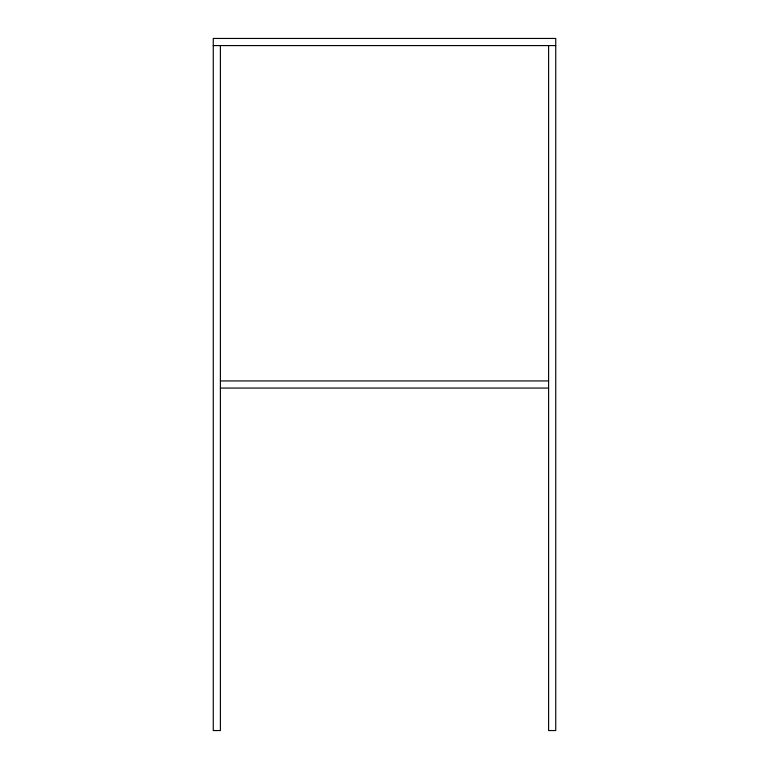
<?xml version="1.0" encoding="UTF-8"?>
<svg xmlns="http://www.w3.org/2000/svg" width="769" height="769" viewBox="0 0 769 769"><rect width="100%" height="100%" fill="white"/><g stroke="black" fill="none" stroke-linecap="round" stroke-linejoin="round"><path stroke-width="1.15" d="M213.263 45.582L555.737 45.582M220.395 380.934L548.605 380.934M220.395 388.066L548.605 388.066M548.605 45.582L548.605 730.55L555.737 730.55L555.737 38.45L213.263 38.45L213.263 730.55L220.395 730.55L220.395 45.582"/></g></svg>
